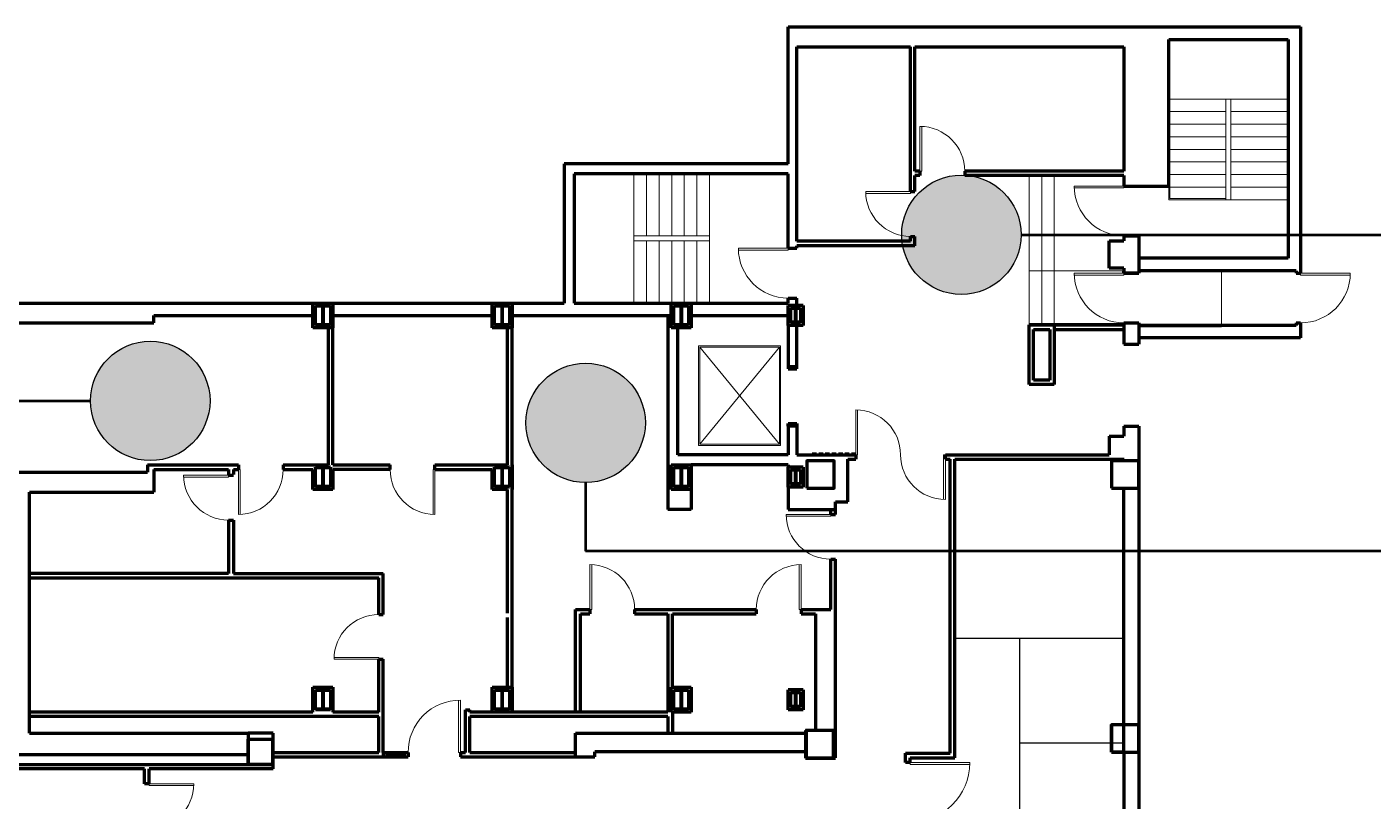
# Model space of a CAD drawing. Header units: inches. Extents: x -3764 to 49, y -1005 to 2265.
# Drawn here: x -1878 to -796, y 1643 to 2265 of the extents above; entities that cross this region are included whole.
import ezdxf

# ---------------------------------------------------------------- set-up
doc = ezdxf.new("R2010")
doc.units = ezdxf.units.IN
doc.header["$MEASUREMENT"] = 0
doc.linetypes.add('DASHED', pattern=[0.75, 0.5, -0.25])
doc.linetypes.add('DGN Style 1', pattern=[32.876913, 0.054704, -32.82221])
for name, color, linetype, lineweight in [('A-2LIGHT', 3, 'Continuous', 30), ('A-ANNO-NOTE', 4, 'Continuous', 30), ('A-COLS', 2, 'Continuous', 70), ('A-DOOR', 1, 'Continuous', 13), ('A-FLOR-STRS', 2, 'Continuous', 13), ('A-GLAZ', 2, 'Continuous', 0), ('A-WALL-FULL', 6, 'Continuous', 70), ('A-WALL-PRHT', 3, 'Continuous', 30)]:
    doc.layers.add(name, color=color, linetype=linetype, lineweight=lineweight)

# ---------------------------------------------------------------- blocks, each defined once
blk = doc.blocks.new('A$C65DC22AF')
at = {"layer": 'A-DOOR', "linetype": 'Continuous', "ltscale": 0.03175}
for p, q in [((-0.047625, 0), (-0.047625, 1.143)), ((0, 0.1905), (0, 1.143)), ((0, 0), (-0.047625, 0)), ((0, 0.1905), (0, 0))]:
    blk.add_line(p, q, dxfattribs=at)
blk.add_arc((0, 0), 1.143, 90, 180, dxfattribs=at)
blk = doc.blocks.new('A$C3CF85C61')
at = {"layer": 'A-DOOR', "linetype": 'Continuous', "ltscale": 0.03175}
for p, q in [((-0.047625, 0), (-0.047625, 1.27)), ((0, 0), (0, 1.27)), ((0, 0), (-0.047625, 0))]:
    blk.add_line(p, q, dxfattribs=at)
at = {"layer": 'A-DOOR'}
blk.add_arc((0, 0), 1.27, 90, 180, dxfattribs=at)
blk = doc.blocks.new('A$C2B4F584F')
at = {"layer": 'A-DOOR', "linetype": 'Continuous', "ltscale": 0.03175}
for p, q in [((-0.048, 0), (-0.048, 1.333)), ((0, 0.191), (0, 1.333)), ((0, 0), (-0.048, 0)), ((0, 0.191), (0, 0))]:
    blk.add_line(p, q, dxfattribs=at)
blk.add_arc((-0.009, 0.009), 1.325, 89.623, 180.377, dxfattribs=at)
blk = doc.blocks.new('A$C78D21A20')
at = {"layer": 'A-DOOR'}
for p, q in [((0, 0), (1.27, 0)), ((0, 0), (0, -0.047625)), ((0, -0.047625), (1.27, -0.047625))]:
    blk.add_line(p, q, dxfattribs=at)
blk.add_arc((0, 0), 1.27, 270, 0, dxfattribs=at)
blk = doc.blocks.new('A$C65DC22AF_1')
at = {"color": 0, "linetype": 'ByBlock', "lineweight": -2, "ltscale": 0.03175}
for p, q in [((-0.047625, 0), (-0.047625, 1.143)), ((0, 0.1905), (0, 1.143)), ((0, 0), (-0.047625, 0)), ((0, 0.1905), (0, 0))]:
    blk.add_line(p, q, dxfattribs=at)
blk.add_arc((0, 0), 1.143, 90, 180, dxfattribs=at)

msp = doc.modelspace()

# ---------------------------------------------------------------- hatches: boundary and pattern name
at = {"layer": 'A-ANNO-NOTE'}
h = msp.add_hatch(color=251, dxfattribs=at)
edge = h.paths.add_edge_path()
edge.add_arc((-1126.7, 2097.9), 48, 0, 360)
h = msp.add_hatch(color=251, dxfattribs=at)
edge = h.paths.add_edge_path()
edge.add_arc((-1778.8, 1964.3), 48, 0, 360)
h = msp.add_hatch(color=251, dxfattribs=at)
edge = h.paths.add_edge_path()
edge.add_arc((-1428.8, 1946.6), 48, 0, 360)

# ---------------------------------------------------------------- linework, layer by layer
at = {"layer": 'A-2LIGHT', "linetype": 'DGN Style 1'}
for p, q in [((-1362.6, 1796.6), (-1362.6, 1714)), ((-1359, 1796.6), (-1359, 1734))]:
    msp.add_line(p, q, dxfattribs=at)
at = {"layer": 'A-ANNO-NOTE', "lineweight": 53}
for p, q in [((-1078.7, 2097.9), (-713.1, 2097.9)), ((-3101.9, 1964.3), (-1826.8, 1964.3)), ((-1428.8, 1898.6), (-1428.8, 1843.5)), ((-713.1, 1843.5), (-1428.8, 1843.5))]:
    msp.add_line(p, q, dxfattribs=at)
at = {"layer": 'A-ANNO-NOTE'}
for centre in [(-1126.7, 2097.9), (-1778.8, 1964.3), (-1428.8, 1946.6)]:
    msp.add_circle(centre, 48, dxfattribs=at)
at = {"layer": 'A-COLS'}
for p, q in [((-1646, 2025), (-1646, 2041)), ((-1634, 2041), (-1646, 2041)), ((-1640.3, 2040.5), (-1646, 2040.5)), ((-1640.3, 2040.5), (-1640.3, 2025.5)), ((-1634, 2040.5), (-1639.8, 2040.5)), ((-1639.8, 2040.5), (-1639.8, 2025.5)), ((-1634, 2041), (-1634, 2025)), ((-1502, 2025), (-1502, 2041)), ((-1490, 2041), (-1502, 2041)), ((-1496.3, 2040.5), (-1502, 2040.5)), ((-1496.3, 2040.5), (-1496.3, 2025.5)), ((-1490, 2040.5), (-1495.8, 2040.5)), ((-1495.8, 2040.5), (-1495.8, 2025.5)), ((-1490, 2041), (-1490, 2025)), ((-1346, 2041), (-1358, 2041)), ((-1358, 2025), (-1358, 2041)), ((-1352.3, 2040.5), (-1358, 2040.5)), ((-1352.3, 2040.5), (-1352.3, 2025.5)), ((-1346, 2040.5), (-1351.8, 2040.5)), ((-1351.8, 2040.5), (-1351.8, 2025.5)), ((-1346, 2041), (-1346, 2025)), ((-1264, 2039), (-1264, 2027)), ((-1256, 2039), (-1264, 2039)), ((-1260.3, 2038.5), (-1264, 2038.5)), ((-1260.3, 2038.5), (-1260.3, 2027.5)), ((-1256, 2038.5), (-1259.8, 2038.5)), ((-1259.8, 2038.5), (-1259.8, 2027.5)), ((-1256, 2039), (-1256, 2027)), ((-1640.3, 2025.5), (-1646, 2025.5)), ((-1634, 2025), (-1646, 2025)), ((-1634, 2025.5), (-1639.8, 2025.5)), ((-1496.3, 2025.5), (-1502, 2025.5)), ((-1490, 2025), (-1502, 2025)), ((-1490, 2025.5), (-1495.8, 2025.5)), ((-1352.3, 2025.5), (-1358, 2025.5)), ((-1346, 2025), (-1358, 2025)), ((-1346, 2025.5), (-1351.8, 2025.5)), ((-1260.3, 2027.5), (-1264, 2027.5)), ((-1256, 2027), (-1264, 2027)), ((-1256, 2027.5), (-1259.8, 2027.5)), ((-1646, 1895), (-1646, 1911)), ((-1634, 1911), (-1646, 1911)), ((-1640.3, 1910.5), (-1646, 1910.5)), ((-1640.3, 1910.5), (-1640.3, 1895.5)), ((-1634, 1910.5), (-1639.8, 1910.5)), ((-1639.8, 1910.5), (-1639.8, 1895.5)), ((-1634, 1911), (-1634, 1895)), ((-1490, 1911), (-1502, 1911)), ((-1502, 1895), (-1502, 1911)), ((-1496.3, 1910.5), (-1502, 1910.5)), ((-1496.3, 1910.5), (-1496.3, 1895.5)), ((-1490, 1910.5), (-1495.8, 1910.5)), ((-1495.8, 1910.5), (-1495.8, 1895.5)), ((-1490, 1911), (-1490, 1895)), ((-1358, 1895), (-1358, 1911)), ((-1346, 1911), (-1358, 1911)), ((-1352.3, 1910.5), (-1358, 1910.5)), ((-1352.3, 1910.5), (-1352.3, 1895.5)), ((-1346, 1910.5), (-1351.8, 1910.5)), ((-1351.8, 1910.5), (-1351.8, 1895.5)), ((-1346, 1911), (-1346, 1895)), ((-1264, 1909), (-1264, 1897)), ((-1256, 1909), (-1264, 1909)), ((-1260.3, 1908.5), (-1264, 1908.5)), ((-1260.3, 1908.5), (-1260.3, 1897.5)), ((-1256, 1908.5), (-1259.8, 1908.5)), ((-1259.8, 1908.5), (-1259.8, 1897.5)), ((-1256, 1909), (-1256, 1897)), ((-1640.3, 1895.5), (-1646, 1895.5)), ((-1634, 1895), (-1646, 1895)), ((-1634, 1895.5), (-1639.8, 1895.5)), ((-1496.3, 1895.5), (-1502, 1895.5)), ((-1490, 1895), (-1502, 1895)), ((-1490, 1895.5), (-1495.8, 1895.5)), ((-1352.3, 1895.5), (-1358, 1895.5)), ((-1346, 1895), (-1358, 1895)), ((-1346, 1895.5), (-1351.8, 1895.5)), ((-1260.3, 1897.5), (-1264, 1897.5)), ((-1256, 1897), (-1264, 1897)), ((-1256, 1897.5), (-1259.8, 1897.5)), ((-1646, 1716), (-1646, 1732)), ((-1634, 1732), (-1646, 1732)), ((-1634, 1732), (-1634, 1716)), ((-1490, 1732), (-1502, 1732)), ((-1502, 1716), (-1502, 1732)), ((-1490, 1732), (-1490, 1716)), ((-1358, 1716), (-1358, 1732)), ((-1346, 1732), (-1358, 1732)), ((-1346, 1732), (-1346, 1716)), ((-1640.3, 1731.5), (-1646, 1731.5)), ((-1640.3, 1731.5), (-1640.3, 1716.5)), ((-1634, 1731.5), (-1639.8, 1731.5)), ((-1639.8, 1731.5), (-1639.8, 1716.5)), ((-1496.3, 1731.5), (-1502, 1731.5)), ((-1496.3, 1731.5), (-1496.3, 1716.5)), ((-1490, 1731.5), (-1495.8, 1731.5)), ((-1495.8, 1731.5), (-1495.8, 1716.5)), ((-1352.3, 1731.5), (-1358, 1731.5)), ((-1352.3, 1731.5), (-1352.3, 1716.5)), ((-1346, 1731.5), (-1351.8, 1731.5)), ((-1351.8, 1731.5), (-1351.8, 1716.5)), ((-1256, 1730), (-1264, 1730)), ((-1264, 1730), (-1264, 1718)), ((-1260.3, 1729.5), (-1264, 1729.5)), ((-1260.3, 1729.5), (-1260.3, 1718.5)), ((-1256, 1729.5), (-1259.8, 1729.5)), ((-1259.8, 1729.5), (-1259.8, 1718.5)), ((-1256, 1730), (-1256, 1718)), ((-1640.3, 1716.5), (-1646, 1716.5)), ((-1634, 1716), (-1646, 1716)), ((-1634, 1716.5), (-1639.8, 1716.5)), ((-1496.3, 1716.5), (-1502, 1716.5)), ((-1490, 1716), (-1502, 1716)), ((-1490, 1716.5), (-1495.8, 1716.5)), ((-1352.3, 1716.5), (-1358, 1716.5)), ((-1346, 1716), (-1358, 1716)), ((-1346, 1716.5), (-1351.8, 1716.5)), ((-1260.3, 1718.5), (-1264, 1718.5)), ((-1256, 1718), (-1264, 1718)), ((-1256, 1718.5), (-1259.8, 1718.5))]:
    msp.add_line(p, q, dxfattribs=at)
at = {"layer": 'A-COLS', "flags": 128}
for points in [[(-1250.9, 1894), (-1228.9, 1894), (-1228.9, 1916), (-1250.9, 1916), (-1250.9, 1894)], [(-1005.9, 1894.2), (-983.9, 1894.2), (-983.9, 1916.2), (-1005.9, 1916.2), (-1005.9, 1894.2)], [(-1251.5, 1677.3), (-1229.5, 1677.3), (-1229.5, 1699.3), (-1251.5, 1699.3), (-1251.5, 1677.3)], [(-1006.1, 1681.7), (-984.1, 1681.7), (-984.1, 1703.7), (-1006.1, 1703.7), (-1006.1, 1681.7)], [(-1700.3, 1672.1), (-1680.3, 1672.1), (-1680.3, 1692.1), (-1700.3, 1692.1), (-1700.3, 1672.1)]]:
    msp.add_lwpolyline(points, close=True, dxfattribs=at)
at = {"layer": 'A-DOOR', "linetype": 'DASHED', "ltscale": 7}
for p, q in [((-1211.6, 1922.5), (-1247.6, 1922.5)), ((-1217.6, 1921), (-1247.6, 1921)), ((-1217.6, 1921), (-1211.6, 1921)), ((-1211.6, 1921), (-1211.6, 1922.5))]:
    msp.add_line(p, q, dxfattribs=at)
at = {"layer": 'A-DOOR', "flags": 128}
msp.add_lwpolyline([(-1168, 1671.9), (-1168, 1673.4), (-1120, 1673.4), (-1120, 1671.9), (-1168, 1671.9)], close=True, dxfattribs=at)
at = {"layer": 'A-DOOR'}
msp.add_arc((-1168, 1673.4), 48, 270, 0, dxfattribs=at)
at = {"layer": 'A-FLOR-STRS'}
for p, q in [((-960, 2207), (-864, 2207)), ((-914, 2207), (-914, 2126)), ((-910, 2207), (-910, 2126)), ((-914, 2196.9), (-960, 2196.9)), ((-914, 2186.7), (-960, 2186.7)), ((-864, 2196.9), (-910, 2196.9)), ((-864, 2186.7), (-910, 2186.7)), ((-914, 2176.6), (-960, 2176.6)), ((-864, 2176.6), (-910, 2176.6)), ((-914, 2166.5), (-960, 2166.5)), ((-864, 2166.5), (-910, 2166.5)), ((-914, 2156.4), (-960, 2156.4)), ((-864, 2156.4), (-910, 2156.4)), ((-1390, 2043), (-1390, 2147)), ((-1379.9, 2147), (-1379.9, 2097)), ((-1369.8, 2147), (-1369.8, 2097)), ((-1359.6, 2147), (-1359.6, 2097)), ((-1349.5, 2147), (-1349.5, 2097)), ((-1339.4, 2147), (-1339.4, 2097)), ((-1329.3, 2147), (-1329.3, 2043)), ((-1072.3, 2145.4), (-1072.3, 2069)), ((-1062.1, 2145.4), (-1062.1, 2025.4)), ((-1052, 2145.4), (-1052, 2025.4)), ((-914, 2146.2), (-960, 2146.2)), ((-864, 2146.2), (-910, 2146.2)), ((-959, 2138), (-960, 2138)), ((-960, 2137), (-960, 2126)), ((-914, 2136.1), (-960, 2136.1)), ((-959, 2127), (-959, 2138)), ((-864, 2136.1), (-910, 2136.1)), ((-864, 2126), (-960, 2126)), ((-959, 2127), (-914, 2127)), ((-1390, 2097), (-1329.3, 2097)), ((-1390, 2093), (-1329.3, 2093)), ((-1379.9, 2093), (-1379.9, 2043)), ((-1369.8, 2093), (-1369.8, 2043)), ((-1359.6, 2093), (-1359.6, 2043)), ((-1349.5, 2093), (-1349.5, 2043)), ((-1339.4, 2093), (-1339.4, 2043)), ((-996, 2069), (-1072.3, 2069)), ((-1072.3, 2069), (-1072.3, 2025.4)), ((-917.6, 2069), (-917.6, 2025)), ((-1338, 2008.5), (-1272, 2008.5)), ((-1338, 1928.5), (-1338, 2008.5)), ((-1337, 1929.5), (-1337, 2007.5)), ((-1337, 2007.5), (-1273, 2007.5)), ((-1337, 2007.5), (-1273, 1929.5)), ((-1337, 1929.5), (-1273, 2007.5)), ((-1273, 2007.5), (-1273, 1929.5)), ((-1272, 2008.5), (-1272, 1928.5)), ((-1272, 1928.5), (-1338, 1928.5)), ((-1273, 1929.5), (-1337, 1929.5))]:
    msp.add_line(p, q, dxfattribs=at)
at = {"layer": 'A-GLAZ'}
for p, q in [((-1589.5, 1681.6), (-1589.5, 1678)), ((-1589.5, 1679.8), (-1573.5, 1679.8)), ((-1573.5, 1678), (-1573.5, 1681.6))]:
    msp.add_line(p, q, dxfattribs=at)
at = {"layer": 'A-WALL-FULL'}
for p, q in [((-1266, 2265), (-854, 2265)), ((-1266, 2155), (-1266, 2265)), ((-854, 2265), (-854, 2069)), ((-960, 2137), (-960, 2255)), ((-960, 2255), (-864, 2255)), ((-864, 2255), (-864, 2079)), ((-1259, 2249), (-1167.6, 2249)), ((-1259, 2092.6), (-1259, 2249)), ((-1167.6, 2132.6), (-1167.6, 2249)), ((-1164, 2249), (-996, 2249)), ((-1164, 2149), (-1164, 2249)), ((-996, 2249), (-996, 2149)), ((-1266, 2155), (-1446, 2155)), ((-1446, 2155), (-1446, 2043)), ((-1266, 2147), (-1438, 2147)), ((-1438, 2147), (-1438, 2043)), ((-1266, 2087), (-1266, 2147)), ((-1160, 2149), (-1164, 2149)), ((-1164, 2132.6), (-1164, 2145.4)), ((-1160, 2145.4), (-1164, 2145.4)), ((-1160, 2149), (-1160, 2145.4)), ((-996, 2149), (-1124, 2149)), ((-1124, 2149), (-1124, 2145.4)), ((-996, 2145.4), (-1124, 2145.4)), ((-996, 2145.4), (-996, 2137)), ((-1167.6, 2132.6), (-1164, 2132.6)), ((-996, 2137), (-960, 2137)), ((-1167.6, 2092.6), (-1259, 2092.6)), ((-1164, 2089), (-1259, 2089)), ((-1259, 2087), (-1259, 2089)), ((-1167.6, 2092.6), (-1167.6, 2096.6)), ((-1167.6, 2096.6), (-1164, 2096.6)), ((-1164, 2089), (-1164, 2096.6)), ((-1008, 2071), (-1008, 2093)), ((-1008, 2093), (-996, 2093)), ((-996, 2097), (-996, 2093)), ((-996, 2097), (-984, 2097)), ((-984, 2097), (-984, 2067)), ((-1266, 2087), (-1259, 2087)), ((-864, 2079), (-984, 2079)), ((-996, 2071), (-1008, 2071)), ((-996, 2071), (-996, 2067)), ((-996, 2067), (-996, 2069)), ((-857.6, 2069), (-984, 2069)), ((-917.6, 2069), (-984, 2069)), ((-984, 2069), (-984, 2067)), ((-857.6, 2069), (-857.6, 2067)), ((-854, 2069), (-854, 2067)), ((-996, 2067), (-984, 2067)), ((-984, 2067), (-996, 2067)), ((-857.6, 2067), (-854, 2067)), ((-1266, 2043), (-1266, 2047)), ((-1266, 2047), (-1259, 2047)), ((-1259, 2041), (-1259, 2047)), ((-1940, 2043), (-1776, 2043)), ((-1776, 2043), (-1446, 2043)), ((-1648, 2023), (-1648, 2043)), ((-1632, 2043), (-1632, 2023)), ((-1504, 2023), (-1504, 2043)), ((-1488, 2043), (-1488, 2023)), ((-1438, 2043), (-1266, 2043)), ((-1360, 2023), (-1360, 2043)), ((-1344, 2043), (-1344, 2023)), ((-1254, 2041), (-1266, 2041)), ((-1266, 2025), (-1266, 2041)), ((-1254, 2041), (-1254, 2025)), ((-1888, 2027), (-1776, 2027)), ((-1776, 2033), (-1648, 2033)), ((-1776, 2027), (-1776, 2033)), ((-1632, 2033), (-1504, 2033)), ((-1632, 1913), (-1632, 2033)), ((-1488, 2033), (-1360, 2033)), ((-1488, 1714), (-1488, 2033)), ((-1362.6, 2033), (-1362.6, 1877)), ((-1344, 2033), (-1266, 2033)), ((-1254, 2025), (-1266, 2025)), ((-1266, 2025), (-1266, 1992)), ((-1259, 1992), (-1259, 2025)), ((-1072.3, 2025.4), (-1052, 2025.4)), ((-1072.3, 1977.4), (-1072.3, 2025.4)), ((-996, 2025.4), (-1072.3, 2025.4)), ((-1052, 2025.4), (-1052, 1977.4)), ((-1052, 2025.4), (-996, 2025.4)), ((-996, 2027), (-996, 2010)), ((-996, 2027), (-984, 2027)), ((-996, 2025.4), (-996, 2027)), ((-996, 2027), (-984, 2027)), ((-984, 2027), (-984, 2010)), ((-984, 2027), (-984, 2025)), ((-857.6, 2025), (-984, 2025)), ((-984, 2025), (-917.6, 2025)), ((-857.6, 2027), (-854, 2027)), ((-857.6, 2027), (-857.6, 2025)), ((-854, 2027), (-854, 2025)), ((-854, 2025), (-854, 2015)), ((-1632, 2023), (-1648, 2023)), ((-1635.6, 1913), (-1635.6, 2023)), ((-1488, 2023), (-1504, 2023)), ((-1491.6, 1913), (-1491.6, 2023)), ((-1344, 2023), (-1360, 2023)), ((-1354.6, 1921), (-1354.6, 2023)), ((-1068.6, 1981), (-1068.6, 2021.8)), ((-1068.6, 2021.8), (-1055.6, 2021.8)), ((-1055.6, 2021.8), (-1055.6, 1981)), ((-1052, 2021.8), (-996, 2021.8)), ((-854, 2015), (-984, 2015)), ((-996, 2010), (-984, 2010)), ((-1266, 1992), (-1266, 1990)), ((-1266, 1992), (-1259, 1992)), ((-1259, 1990), (-1259, 1992)), ((-1266, 1990), (-1259, 1990)), ((-1055.6, 1981), (-1068.6, 1981)), ((-1052, 1977.4), (-1072.3, 1977.4)), ((-1266, 1944), (-1266, 1946)), ((-1266, 1946), (-1259, 1946)), ((-1266, 1944), (-1266, 1921)), ((-1259, 1944), (-1266, 1944)), ((-1259, 1946), (-1259, 1944)), ((-1259, 1944), (-1259, 1921)), ((-996, 1944), (-996, 1936)), ((-996, 1944), (-984, 1944)), ((-984, 1944), (-984, 902)), ((-1008, 1936), (-1008, 1921)), ((-1008, 1936), (-996, 1936)), ((-1266, 1921), (-1354.6, 1921)), ((-1259, 1921), (-1211.6, 1921)), ((-1218, 1917.4), (-1211.6, 1917.4)), ((-1218, 1883), (-1218, 1917.4)), ((-1211.6, 1921), (-1211.6, 1917.4)), ((-1139.6, 1917.4), (-1139.6, 1921)), ((-1139.6, 1921), (-1008, 1921)), ((-1139.6, 1917.4), (-1135.6, 1917.4)), ((-1135.6, 1681), (-1135.6, 1917.4)), ((-1132, 1677.4), (-1132, 1917.4)), ((-1132, 1917.4), (-995.9, 1917.4)), ((-996, 1916.2), (-1005.9, 1916.2)), ((-1005.9, 1916.2), (-1005.9, 1894.2)), ((-995.9, 1917.4), (-995.9, 1916.2)), ((-1888, 1907), (-1781, 1907)), ((-1781, 1913), (-1708, 1913)), ((-1781, 1913), (-1781, 1907)), ((-1776, 1909), (-1776, 1891)), ((-1776, 1909), (-1716, 1909)), ((-1716, 1909), (-1716, 1905)), ((-1712, 1909), (-1712, 1905)), ((-1712, 1909), (-1708, 1909)), ((-1708, 1913), (-1708, 1909)), ((-1672, 1913), (-1672, 1909)), ((-1672, 1913), (-1635.6, 1913)), ((-1672, 1909), (-1648, 1909)), ((-1648, 1893), (-1648, 1909)), ((-1632, 1913), (-1586, 1913)), ((-1632, 1909), (-1632, 1893)), ((-1586, 1909), (-1632, 1909)), ((-1586, 1909), (-1586, 1913)), ((-1550, 1913), (-1491.6, 1913)), ((-1550, 1909), (-1550, 1913)), ((-1550, 1909), (-1504, 1909)), ((-1504, 1893), (-1504, 1909)), ((-1488, 1913), (-1488, 1893)), ((-1360, 1893), (-1360, 1913)), ((-1360, 1913), (-1344, 1913)), ((-1344, 1913), (-1344, 1893)), ((-1266, 1913), (-1344, 1913)), ((-1344, 1913), (-1344, 1877)), ((-1266, 1913), (-1266, 1911)), ((-1254, 1911), (-1266, 1911)), ((-1266, 1895), (-1266, 1911)), ((-1254, 1911), (-1254, 1895)), ((-1716, 1904.5), (-1712, 1904.5)), ((-1254, 1895), (-1266, 1895)), ((-1266, 1895), (-1266, 1877)), ((-1005.9, 1894.2), (-996, 1894.2)), ((-996, 1681.7), (-996, 1894.2)), ((-1876, 1697), (-1876, 1891)), ((-1876, 1891), (-1776, 1891)), ((-1632, 1893), (-1648, 1893)), ((-1491.6, 1893), (-1504, 1893)), ((-1491.6, 1793.6), (-1491.6, 1893)), ((-1344, 1893), (-1360, 1893)), ((-1344, 1877), (-1362.6, 1877)), ((-1266, 1877), (-1228, 1877)), ((-1231.6, 1873), (-1231.6, 1877)), ((-1231.6, 1873), (-1228, 1873)), ((-1228, 1883), (-1218, 1883)), ((-1228, 1873), (-1228, 1883)), ((-1716, 1868.5), (-1712, 1868.5)), ((-1716, 1868.5), (-1716, 1825.6)), ((-1712, 1868.5), (-1712, 1825.6)), ((-1231.6, 1796.6), (-1231.6, 1837)), ((-1231.6, 1837), (-1228, 1837)), ((-1228, 1677.3), (-1228, 1837)), ((-1716, 1825.6), (-1876, 1825.6)), ((-1876, 1822), (-1595.1, 1822)), ((-1712, 1825.6), (-1591.5, 1825.6)), ((-1595.1, 1792.5), (-1595.1, 1822)), ((-1591.5, 1792.5), (-1591.5, 1825.6)), ((-1437, 1796.6), (-1425.4, 1796.6)), ((-1437, 1714), (-1437, 1796.6)), ((-1425.4, 1796.6), (-1425.4, 1793)), ((-1389.4, 1796.6), (-1389.4, 1793)), ((-1389.4, 1796.6), (-1291.6, 1796.6)), ((-1291.6, 1796.6), (-1291.6, 1793)), ((-1255.6, 1796.6), (-1255.6, 1793)), ((-1255.6, 1796.6), (-1231.6, 1796.6)), ((-1595.1, 1792.5), (-1591.5, 1792.5)), ((-1491.6, 1734), (-1491.6, 1790)), ((-1433, 1793), (-1425.4, 1793)), ((-1433, 1714), (-1433, 1793)), ((-1389.4, 1793), (-1362.6, 1793)), ((-1362.6, 1793), (-1362.6, 1714)), ((-1359, 1734), (-1359, 1793)), ((-1359, 1793), (-1291.6, 1793)), ((-1255.6, 1793), (-1244, 1793)), ((-1244, 1793), (-1244, 1699.3)), ((-1595.1, 1714), (-1595.1, 1756.5)), ((-1595.1, 1756.5), (-1591.5, 1756.5)), ((-1591.5, 1714), (-1591.5, 1756.5)), ((-1648, 1734), (-1632, 1734)), ((-1648, 1714), (-1648, 1734)), ((-1632, 1734), (-1632, 1714)), ((-1504, 1714), (-1504, 1734)), ((-1504, 1734), (-1488, 1734)), ((-1488, 1734), (-1488, 1714)), ((-1360, 1714), (-1360, 1734)), ((-1360, 1734), (-1344, 1734)), ((-1344, 1734), (-1344, 1714)), ((-1266, 1716), (-1266, 1732)), ((-1254, 1732), (-1266, 1732)), ((-1254, 1732), (-1254, 1716)), ((-1648, 1714), (-1876, 1714)), ((-1595.1, 1710.4), (-1876, 1710.4)), ((-1595.1, 1714), (-1632, 1714)), ((-1595.1, 1681.6), (-1595.1, 1710.4)), ((-1591.5, 1681.6), (-1591.5, 1714)), ((-1525.5, 1714), (-1525.5, 1716)), ((-1525.5, 1716), (-1521.9, 1716)), ((-1525.5, 1681.6), (-1525.5, 1714)), ((-1521.9, 1714), (-1521.9, 1716)), ((-1362.6, 1714), (-1521.9, 1714)), ((-1521.9, 1681.6), (-1521.9, 1710.4)), ((-1362.6, 1710.4), (-1521.9, 1710.4)), ((-1488, 1714), (-1504, 1714)), ((-1362.6, 1710.4), (-1362.6, 1697)), ((-1344, 1714), (-1360, 1714)), ((-1359, 1714), (-1359, 1697)), ((-1254, 1716), (-1266, 1716)), ((-1252, 1699.3), (-1252, 1677)), ((-1251.5, 1699.3), (-1252, 1699.3)), ((-1244, 1699.3), (-1251.5, 1699.3)), ((-1006, 1681.7), (-1006, 1704)), ((-1006, 1704), (-996, 1704)), ((-1876, 1697), (-1700, 1697)), ((-1680, 1697), (-1700, 1697)), ((-1700, 1697), (-1700, 1672)), ((-1680, 1677), (-1680, 1697)), ((-1437, 1697), (-1252, 1697)), ((-1437, 1678), (-1437, 1697)), ((-1904, 1680), (-1700, 1680)), ((-1680, 1681.6), (-1595.1, 1681.6)), ((-1680, 1678), (-1571.5, 1678)), ((-1591.5, 1681.6), (-1571.5, 1681.6)), ((-1591.5, 1681.6), (-1591.5, 1678)), ((-1571.5, 1681.6), (-1571.5, 1678)), ((-1529.5, 1681.6), (-1529.5, 1678)), ((-1529.5, 1681.6), (-1525.5, 1681.6)), ((-1529.5, 1678), (-1437, 1678)), ((-1521.9, 1681.6), (-1437, 1681.6)), ((-1437, 1678), (-1421.4, 1678)), ((-1252, 1682), (-1421.4, 1682)), ((-1421.4, 1678), (-1421.4, 1682)), ((-1171.6, 1681), (-1135.6, 1681)), ((-1171.6, 1673.4), (-1171.6, 1681)), ((-996, 1681.7), (-1006, 1681.7)), ((-996, 1681.7), (-996, 1552.3)), ((-2352, 1672), (-1680, 1672)), ((-1783.4, 1668.4), (-1903.4, 1668.4)), ((-1783.4, 1656.4), (-1783.4, 1668.4)), ((-1680, 1668.4), (-1779.8, 1668.4)), ((-1779.8, 1656.4), (-1779.8, 1668.4)), ((-1680, 1668.4), (-1680, 1677)), ((-1252, 1677), (-1232, 1677)), ((-1252, 1677), (-1228, 1677)), ((-1168, 1673.4), (-1171.6, 1673.4)), ((-1168, 1677.4), (-1132, 1677.4)), ((-1168, 1673.4), (-1168, 1677.4))]:
    msp.add_line(p, q, dxfattribs=at)
at = {"layer": 'A-WALL-FULL', "color": 17, "true_color": 0x9c253b}
msp.add_line((-1779.8, 1656.4), (-1783.4, 1656.4), dxfattribs=at)
at = {"layer": 'A-WALL-PRHT'}
for p, q in [((-1132, 1773.4), (-996, 1773.4)), ((-1080, 1773.4), (-1080, 1524.4)), ((-1080, 1689.4), (-996, 1689.4))]:
    msp.add_line(p, q, dxfattribs=at)

# ---------------------------------------------------------------- block references
at = {"layer": 'A-DOOR', "extrusion": (0, 0, -1), "xscale": 31.49606299212599, "zscale": 31.49606299212599}
for name, p, yscale in [('A$C65DC22AF', (1160, 2149), 31.49606299212599), ('A$C65DC22AF', (1211.6, 1921), 31.49606299212599), ('A$C65DC22AF_1', (1708, 1909), -31.49606299212599)]:
    msp.add_blockref(name, p, dxfattribs=dict(at, yscale=yscale))
at = {"layer": 'A-DOOR', "xscale": 31.49606299212599, "zscale": 31.49606299212599}
for name, p, yscale, rotation in [('A$C65DC22AF', (-1167.6, 2132.6), 31.49606299212599, 90), ('A$C65DC22AF', (-1231.6, 1873), 31.49606299212599, 90), ('A$C65DC22AF_1', (-1425.4, 1796.6), -31.49606299212599, 180)]:
    msp.add_blockref(name, p, dxfattribs=dict(at, yscale=yscale, rotation=rotation))
at = {"layer": 'A-DOOR', "xscale": 31.49606299212599, "yscale": 31.49606299212599, "zscale": 31.49606299212599}
for name, p in [('A$C78D21A20', (-854, 2067)), ('A$C65DC22AF', (-1255.6, 1796.6))]:
    msp.add_blockref(name, p, dxfattribs=at)
at = {"layer": 'A-DOOR', "extrusion": (0, 0, -1), "xscale": 31.49606299212599, "zscale": 31.49606299212599}
for name, p, yscale, rotation in [('A$C65DC22AF', (1139.6, 1921), 31.49606299212599, 180), ('A$C65DC22AF', (1550, 1909), 31.49606299212599, 180), ('A$C65DC22AF_1', (1716, 1904.5), -31.49606299212599, 90), ('A$C65DC22AF_1', (1595.1, 1756.5), 31.49606299212599, 270), ('A$C65DC22AF', (1779.8, 1656.4), 31.49606299212599, 90.00000000001437)]:
    msp.add_blockref(name, p, dxfattribs=dict(at, yscale=yscale, rotation=rotation))
at = {"layer": 'A-WALL-FULL', "xscale": 31.49606299212599, "yscale": 31.49606299212599, "zscale": 31.49606299212599, "rotation": 90}
for p in [(-996, 2137), (-1266, 2087), (-996, 2067)]:
    msp.add_blockref('A$C3CF85C61', p, dxfattribs=at)
at = {"layer": 'A-WALL-FULL', "xscale": 31.49606299212599, "yscale": 31.49606299212599, "zscale": 31.49606299212599}
msp.add_blockref('A$C2B4F584F', (-1529.5, 1681.6), dxfattribs=at)

doc.saveas('drawing.dxf')
